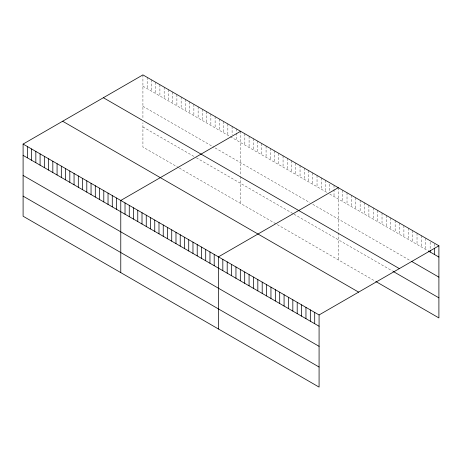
<?xml version="1.0" encoding="UTF-8"?>
<svg xmlns="http://www.w3.org/2000/svg" width="462" height="462" viewBox="0 0 462 462"><rect width="100%" height="100%" fill="white"/><g stroke="black" fill="none" stroke-linecap="round" stroke-linejoin="round"><path stroke-width="0.35" stroke-dasharray="2.31 1.73" d="M142.92 74.896L142.92 118.688M142.92 86.186L229.672 136.273M230.278 136.619L327.951 193.012M329.776 194.063L427.65 250.571M142.92 106.272L213.9 147.251M215.113 147.95L309.754 202.587M312.786 204.343L410.77 260.915M142.92 126.963L193.878 156.381M196.304 157.785L293.376 213.825M293.982 214.177L392.648 271.142M178.713 167.712L142.92 147.049L142.92 122.823M179.32 168.064L375.144 281.121M434.523 243.953L434.523 247.482M430.151 242.134L430.151 249.896M425.773 238.196L425.773 249.492M421.396 235.672L421.396 246.962M417.024 233.148L417.024 244.438M412.647 230.619L412.647 241.909M408.275 228.095L408.275 239.385M403.898 225.566L403.898 236.862M399.52 223.042L399.52 234.332M395.149 220.513L395.149 231.808M390.771 217.989L390.771 229.279M386.394 215.465L386.394 226.755M382.022 212.936L382.022 224.226M377.645 210.412L377.645 221.702M373.267 207.883L373.267 219.179M368.895 205.359L368.895 216.649M364.518 202.835L364.518 214.125M360.146 200.306L360.146 211.596M355.769 197.782L355.769 209.072M351.391 195.253L351.391 206.549M347.02 192.729L347.02 204.019M342.642 190.2L342.642 201.496M338.265 187.676L338.265 231.468M338.265 232.848L338.265 259.829M334.02 185.222L334.02 188.75M334.02 189.46L334.02 196.517M329.776 184.182L329.776 191.239M325.525 180.319L325.525 191.615M321.281 177.87L321.281 189.16M317.036 175.416L317.036 186.706M312.786 172.967L312.786 184.257M308.541 170.513L308.541 181.803M304.296 168.064L304.296 179.354M300.046 165.61L300.046 176.9M295.801 163.155L295.801 174.451M291.551 160.707L291.551 171.997M287.306 158.252L287.306 169.548M283.062 155.804L283.062 167.094M278.811 153.349L278.811 164.645M274.567 150.901L274.567 162.191M270.322 148.446L270.322 159.737M266.072 145.998L266.072 157.288M261.827 143.543L261.827 154.834M257.582 141.095L257.582 152.385M253.332 138.64L253.332 149.931M249.087 136.186L249.087 147.482M244.843 133.737L244.843 145.028M240.592 131.283L240.592 175.075M240.592 176.455L240.592 203.436M236.348 128.834L236.348 132.363M236.348 133.068L236.348 140.125M232.097 126.38L232.097 134.852M227.853 123.931L227.853 135.222M223.608 121.477L223.608 132.767M219.358 119.029L219.358 130.319M215.113 116.574L215.113 127.864M210.868 114.12L210.868 125.416M206.618 111.671L206.618 122.961M202.373 109.217L202.373 120.513M198.129 106.768L198.129 118.058M193.878 104.314L193.878 115.604M189.634 101.865L189.634 113.155M185.389 99.411L185.389 110.701M181.139 96.962L181.139 108.252M176.894 94.508L176.894 105.798M172.649 92.053L172.649 103.349M168.399 89.605L168.399 100.895M164.154 87.151L164.154 98.446M159.904 84.702L159.904 95.992M155.659 82.248L155.659 93.538M151.415 79.799L151.415 91.089M147.164 77.345L147.164 88.635"/><path stroke-width="0.69" d="M23.1 144.069L319.08 314.951L319.08 387.104L23.1 216.222L23.1 144.069L142.92 74.896L438.9 245.778L438.9 317.931L375.768 281.479M240.592 131.283L120.773 200.462L120.773 272.615M338.265 187.676L218.445 256.855L218.445 329.008M319.08 314.951L438.9 245.778M428.274 250.935L438.9 257.068M411.399 261.273L438.9 277.154M103.378 97.725L399.359 268.607M393.272 271.5L438.9 297.846M62.641 121.24L358.622 292.123M23.1 155.365L319.08 326.247M23.1 175.445L319.08 346.327M23.1 196.142L319.08 367.024M434.523 248.192L434.523 254.539M430.151 250.606L430.151 252.015M314.703 312.428L314.703 323.718M310.331 309.904L310.331 321.194M305.954 307.374L305.954 318.664M301.576 304.851L301.576 316.141M297.205 302.321L297.205 313.617M292.827 299.798L292.827 311.088M288.45 297.268L288.45 308.564M284.078 294.744L284.078 306.035M279.701 292.221L279.701 303.511M275.329 289.691L275.329 300.981M270.951 287.168L270.951 298.458M266.574 284.638L266.574 295.934M262.202 282.115L262.202 293.405M257.825 279.591L257.825 290.881M253.447 277.061L253.447 288.352M249.076 274.538L249.076 285.828M244.698 272.008L244.698 283.304M240.321 269.485L240.321 280.775M235.949 266.955L235.949 278.251M231.572 264.431L231.572 275.722M227.2 261.908L227.2 273.198M222.823 259.378L222.823 270.668M214.201 254.4L214.201 265.69M209.956 251.952L209.956 263.242M205.706 249.497L205.706 260.787M201.461 247.049L201.461 258.339M197.216 244.594L197.216 255.884M192.966 242.14L192.966 253.436M188.721 239.691L188.721 250.982M184.471 237.237L184.471 248.533M180.226 234.788L180.226 246.079M175.982 232.334L175.982 243.624M171.731 229.885L171.731 241.176M167.487 227.431L167.487 238.721M163.242 224.982L163.242 236.273M158.992 222.528L158.992 233.818M154.747 220.074L154.747 231.37M150.502 217.625L150.502 228.915M146.252 215.171L146.252 226.467M142.007 212.722L142.007 224.012M137.763 210.268L137.763 221.564M133.512 207.819L133.512 219.109M129.268 205.365L129.268 216.655M125.023 202.916L125.023 214.206M116.528 198.013L116.528 209.303M112.278 195.559L112.278 206.849M108.033 193.104L108.033 204.4M103.788 190.656L103.788 201.946M99.538 188.201L99.538 199.497M95.293 185.753L95.293 197.043M91.049 183.298L91.049 194.589M86.798 180.85L86.798 192.14M82.554 178.396L82.554 189.686M78.309 175.947L78.309 187.237M74.059 173.493L74.059 184.783M69.814 171.038L69.814 182.334M65.569 168.59L65.569 179.88M61.319 166.135L61.319 177.431M57.074 163.687L57.074 174.977M52.824 161.232L52.824 172.522M48.579 158.784L48.579 170.074M44.335 156.329L44.335 167.619M40.084 153.881L40.084 165.171M35.84 151.426L35.84 162.716M31.595 148.972L31.595 160.268M27.345 146.523L27.345 157.813"/></g></svg>
